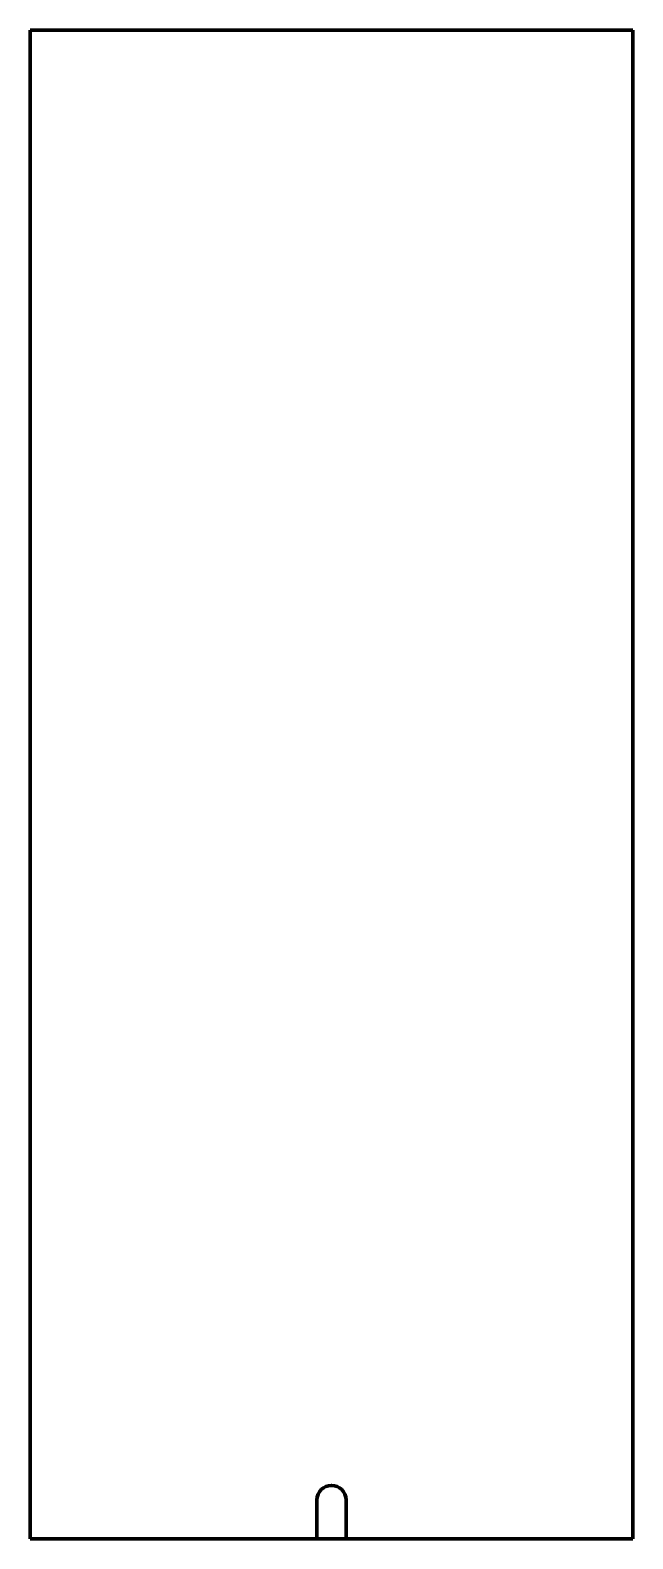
# Model space of a CAD drawing. Header units: inches. Extents: x 0 to 15.5, y 0 to 38.8.
import ezdxf

# ---------------------------------------------------------------- set-up
doc = ezdxf.new("R2010")
doc.units = ezdxf.units.IN
doc.header["$MEASUREMENT"] = 0
doc.layers.add('1', color=7, linetype='Continuous')

msp = doc.modelspace()

# ---------------------------------------------------------------- linework, layer by layer
at = {"color": 7, "lineweight": 90}
for p, q in [((0, 38.8125), (0, 0)), ((15.5, 38.8125), (0, 38.8125)), ((15.5, 0), (15.5, 38.8125)), ((0, 0), (15.5, 0))]:
    msp.add_line(p, q, dxfattribs=at)
at = {"layer": '1', "color": 7, "lineweight": 90}
for p, q in [((7.375, 0), (7.375, 1)), ((8.125, 0), (8.125, 1))]:
    msp.add_line(p, q, dxfattribs=at)
msp.add_arc((7.75, 1), 0.375, 0, 180, dxfattribs=at)

doc.saveas('drawing.dxf')
